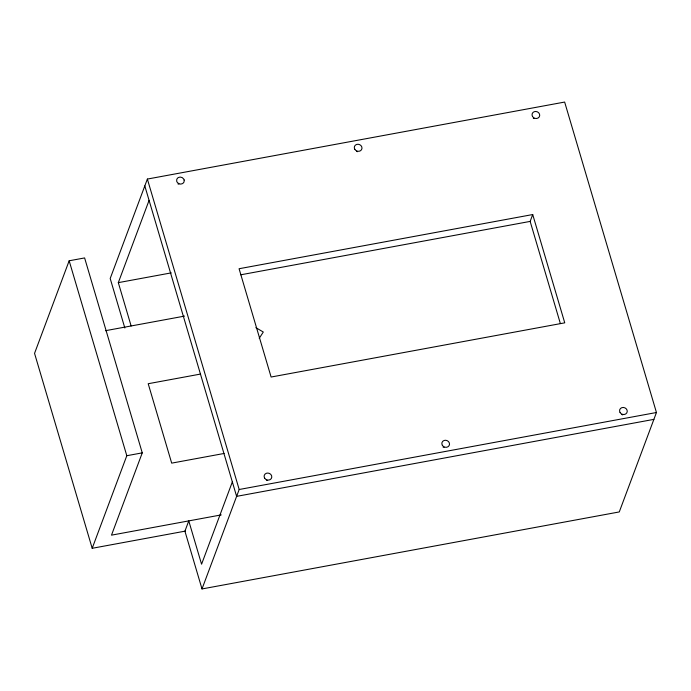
<?xml version="1.0" encoding="UTF-8"?>
<svg xmlns="http://www.w3.org/2000/svg" width="691" height="691" viewBox="0 0 691 691"><rect width="100%" height="100%" fill="white"/><g stroke="black" fill="none" stroke-linecap="round" stroke-linejoin="round"><path stroke-width="1.04" d="M221.25 514.899L111.493 535.154L142.26 452.864L84.613 257.933L69.16 260.783L34.55 353.36L92.197 548.291L185.343 531.103M232.34 481.921L201.573 564.21L188.764 520.893L184.92 531.18L202.005 588.939L619.274 511.936L656.45 412.51L564.651 102.061L147.373 179.064L110.197 278.49L124.838 328M131.126 325.962L118.316 282.645L149.083 200.355M92.197 548.291L126.807 455.715L69.16 260.783M202.005 588.939L239.181 489.504L147.373 179.064M560.349 323.509L530.152 221.405L532.718 214.547L239.077 268.73L271.105 377.027L564.746 322.835L532.718 214.547M259.229 338.314L263.297 332.025L255.877 327.664M118.316 282.645L171.264 272.876M240.762 274.802L530.152 221.405M105.481 330.695L184.557 316.107M200.589 374.056L148.202 383.721L171.688 463.134L224.074 453.469M126.807 455.715L142.26 452.864M239.181 489.504L656.45 412.51M653.885 419.368L236.616 496.363L144.808 185.922M533.34 118.325A3.896 3.481 20.5 0 1 534.333 118.515M177.958 183.918A3.896 3.481 20.5 0 1 178.943 184.134M356.547 151.294A3.896 3.481 20.5 0 1 357.48 151.7M621.805 414.505A3.896 3.481 20.5 0 1 622.738 414.911M443.086 447.12A3.896 3.481 20.5 0 1 444.08 447.302M266.355 480.098A3.896 3.481 20.5 0 1 267.287 480.504M184.16 180.014L183.797 179.124A3.896 3.481 20.5 0 0 176.68 181.146L177.034 182.027A3.896 3.481 20.5 0 0 184.16 180.014M442.361 445.341A3.896 3.481 20.5 0 0 449.029 445.755A3.896 3.481 20.5 0 0 445.652 440.262A3.896 3.481 20.5 0 0 442.361 445.341M532.528 116.494A3.896 3.481 20.5 0 0 539.187 116.995A3.896 3.481 20.5 0 0 535.905 111.467A3.896 3.481 20.5 0 0 532.528 116.494M264.636 478.137A3.896 3.481 20.5 0 0 271.295 478.552A3.896 3.481 20.5 0 0 267.918 473.059A3.896 3.481 20.5 0 0 264.636 478.137M354.829 149.342A3.896 3.481 20.5 0 0 361.497 149.748A3.896 3.481 20.5 0 0 358.119 144.255A3.896 3.481 20.5 0 0 354.829 149.342M620.086 412.553A3.896 3.481 20.5 0 0 626.754 412.959A3.896 3.481 20.5 0 0 623.377 407.465A3.896 3.481 20.5 0 0 620.086 412.553"/></g></svg>
